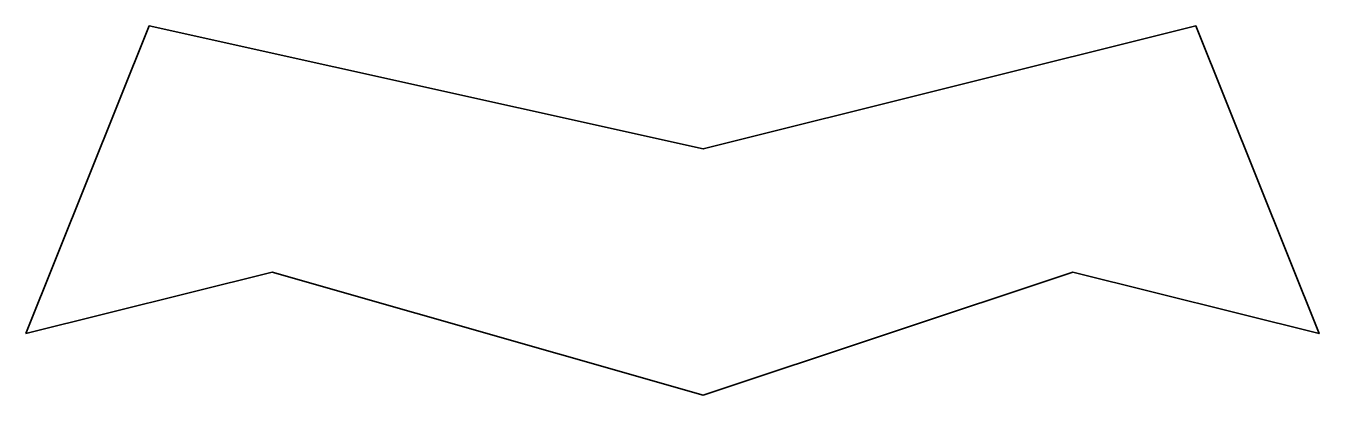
# Model space of a CAD drawing. Extents: x 0 to 21, y -6 to 0.
import ezdxf

# ---------------------------------------------------------------- set-up
doc = ezdxf.new("R2010")
doc.units = 0
doc.linetypes.add('Solid', pattern=[0])

msp = doc.modelspace()

# ---------------------------------------------------------------- linework, layer by layer
at = {"color": 0, "linetype": 'Solid', "lineweight": 35}
msp.add_lwpolyline([(0, -5), (2, 0), (11, -2), (19, 0), (21, -5), (17, -4), (11, -6), (4, -4), (0, -5)], close=True, dxfattribs=at)

doc.saveas('drawing.dxf')
